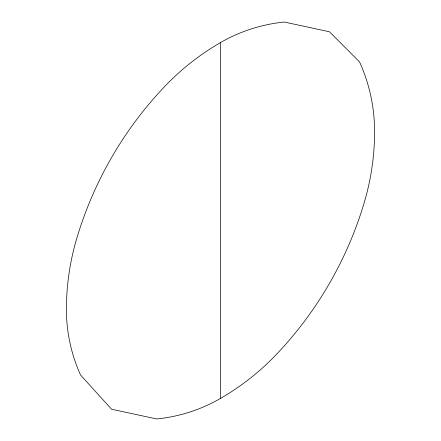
<?xml version="1.0" encoding="UTF-8"?>
<svg xmlns="http://www.w3.org/2000/svg" width="441" height="441" viewBox="0 0 441 441"><rect width="100%" height="100%" fill="white"/><g stroke="black" fill="none" stroke-linecap="round" stroke-linejoin="round"><path stroke-width="0.66" d="M220.5 42.579L220.5 398.421A158.997 158.997 0 0 1 156.676 418.95L111.545 409.215L80.549 374.999A158.997 158.997 0 0 1 66.415 309.461A249.011 249.011 0 0 1 76.728 238.526A376.19 376.19 0 0 1 164.228 86.976A249.011 249.011 0 0 1 220.5 42.579A158.997 158.997 0 0 1 284.324 22.05L329.455 31.785L359.575 61.949A168.826 168.826 0 0 1 374.585 131.539A249.011 249.011 0 0 1 364.272 202.474A376.19 376.19 0 0 1 276.772 354.024A249.011 249.011 0 0 1 220.5 398.421"/></g></svg>
